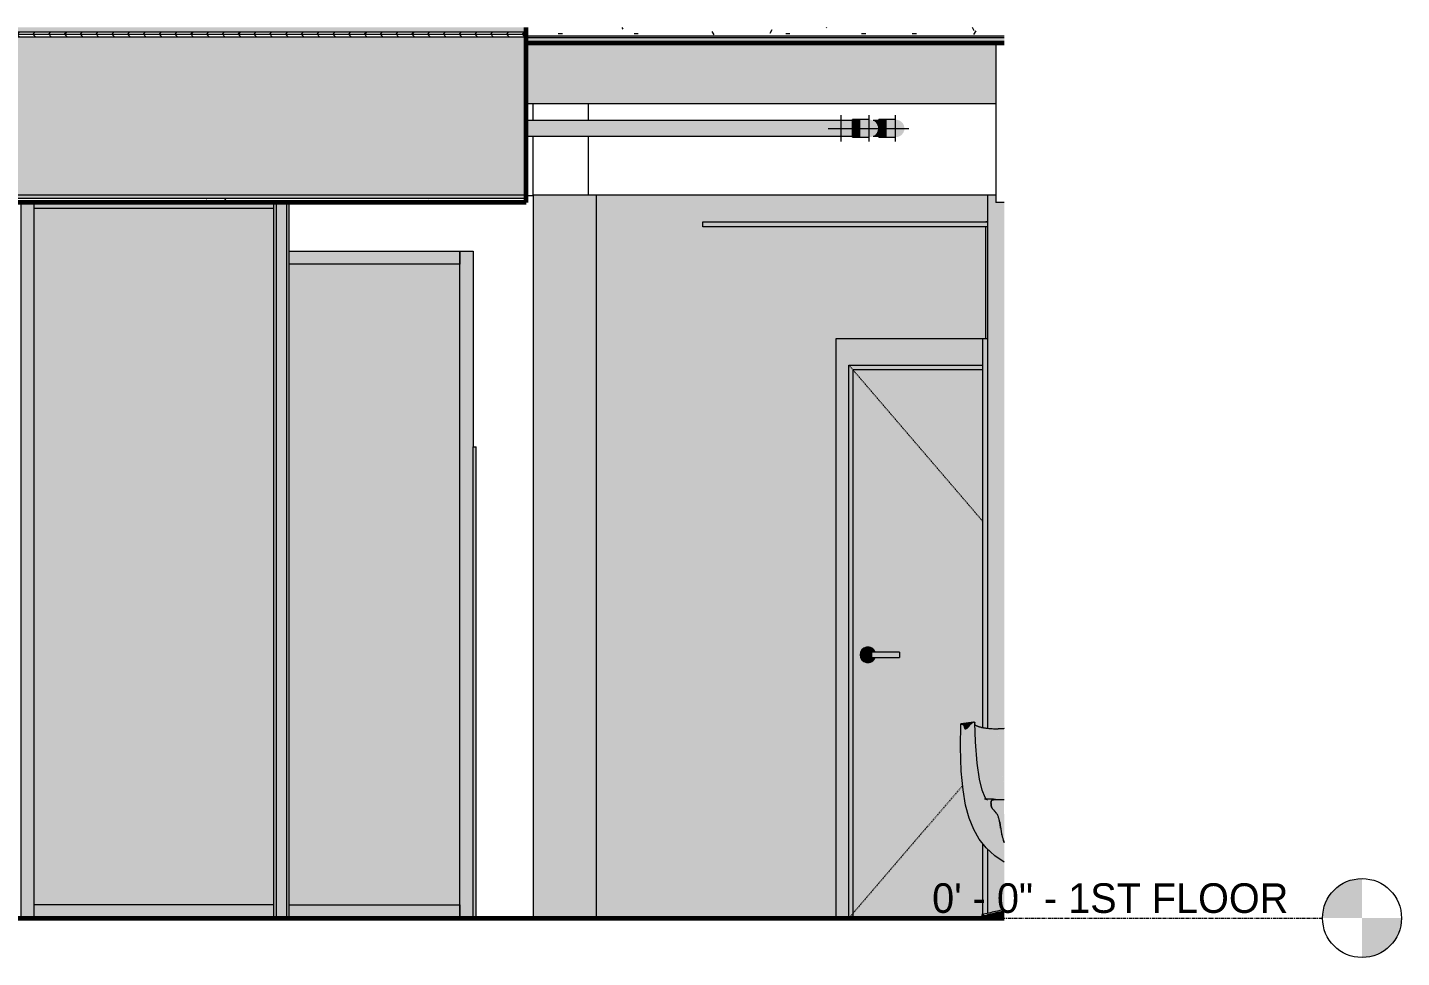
# Model space of a CAD drawing. Header units: inches. Extents: x -3510 to 1893, y -48 to 208.
# Drawn here: x -1305.6 to -1096.8, y -6 to 135.3 of the extents above; entities that cross this region are included whole.
import ezdxf

# ---------------------------------------------------------------- set-up
doc = ezdxf.new("R2010")
doc.units = ezdxf.units.IN
doc.header["$MEASUREMENT"] = 0
for name, pattern in [('Aligning Line 1_8_', [0.25, 0.125, -0.125]), ('Dash 1_16_', [0.125, 0.0625, -0.0625]), ('Grid Line 1_2_', [0.875, 0.5, -0.125, 0.125, -0.125])]:
    doc.linetypes.add(name, pattern=pattern)
for name, color, linetype, lineweight in [('0-2', 254, 'Continuous', 5), ('0-3', 165, 'Continuous', 5), ('0-4', 10, 'Continuous', 5), ('0-5', 7, 'Continuous', 18), ('A-CLNG', 13, 'Continuous', 18), ('A-CLNG-1', 13, 'Continuous', 5), ('A-DOOR', 31, 'Continuous', 18), ('A-DOOR-2', 31, 'Continuous', 9), ('A-DOOR-3', 31, 'Dash 1_16_', 9), ('A-DOOR-FRAM', 31, 'Continuous', 9), ('A-DOOR-FRAM-2', 31, 'Continuous', 18), ('A-FLOR-1', 31, 'Continuous', 5), ('A-FLOR-2', 251, 'Continuous', 5), ('A-FLOR-3', 8, 'Continuous', 5), ('A-FLOR-4', 7, 'Continuous', 18), ('A-FLOR-5', 90, 'Continuous', 60), ('A-FLOR-LEVL', 51, 'Continuous', 9), ('A-FLOR-LEVL-1', 51, 'Grid Line 1_2_', 9), ('A-FLOR-LEVL-2', 9, 'Continuous', 9), ('A-FLOR-LEVL-3', 147, 'Continuous', 9), ('A-FLOR-MCUT-1', 7, 'Continuous', 18), ('A-FLOR-PATT-1', 250, 'Continuous', 9), ('A-FLOR-PATT-2', 253, 'Continuous', 9), ('A-GLAZ-CURT', 52, 'Continuous', 9), ('A-GLAZ-CURT-1', 130, 'Continuous', 9), ('A-GLAZ-CWMG', 51, 'Continuous', 9), ('A-GLAZ-CWMG-1', 27, 'Continuous', 9), ('A-GLAZ-CWMG-2', 250, 'Continuous', 9), ('A-WALL-3', 7, 'Continuous', 18), ('G-ANNO-SYMB', 111, 'Aligning Line 1_8_', 9), ('G-ANNO-SYMB-1', 147, 'Aligning Line 1_8_', 9), ('I-FURN', 30, 'Continuous', 9), ('I-WALL', 2, 'Continuous', 18), ('I-WALL-1', 2, 'Continuous', 5), ('P-PIPE', 3, 'Continuous', 9), ('P-PIPE-1', 3, 'Continuous', 5), ('P-PIPE-CNTR', 3, 'Continuous', 9), ('S-BEAM', 12, 'Continuous', 9)]:
    doc.layers.add(name, color=color, linetype=linetype, lineweight=lineweight)
doc.styles.add('Century Gothic', font='ufonts.com_century-gothic.ttf', dxfattribs={"height": 4.5})
pattern_1 = [(0, (0, 0), (15.36, 3.84), [0.634, -10.886, 0.634, -10.886, -61.44]), (0, (0, 0), (15.36, 3.84), [-23.04, 0.634, -22.406, 0.634, -10.886, -26.88]), (0, (0, 0), (15.36, 3.84), [-57.6, 0.634, -7.046, 0.634, -18.566]), (120, (5.76, 1.92), (-11.0055376, 11.38215), [0.634, -10.886, 0.634, -10.886, -61.44]), (120, (5.76, 1.92), (-11.0055376, 11.38215), [-23.04, 0.634, -22.406, 0.634, -10.886, -26.88]), (120, (5.76, 1.92), (-11.0055376, 11.38215), [-57.6, 0.634, -7.046, 0.634, -18.566]), (240, (7.68, 9.6), (-4.3544624, -15.22215), [0.634, -10.886, 0.634, -10.886, -61.44]), (240, (7.68, 9.6), (-4.3544624, -15.22215), [-23.04, 0.634, -22.406, 0.634, -10.886, -26.88]), (240, (7.68, 9.6), (-4.3544624, -15.22215), [-57.6, 0.634, -7.046, 0.634, -18.566])]

# ---------------------------------------------------------------- blocks, each defined once
blk = doc.blocks.new('Level - Level Head - Circle-V17-Elevation 15 - c')
at = {"layer": 'A-FLOR-LEVL'}
h = blk.add_hatch(color=256, dxfattribs=at)
edge = h.paths.add_edge_path(flags=0)
edge.add_line((3534.86, 0), (3528.86, 0))
edge.add_arc((3534.86, 0), 6, 90, 180, ccw=False)
edge.add_line((3534.86, 6), (3534.86, 0))
h = blk.add_hatch(color=256, dxfattribs=at)
edge = h.paths.add_edge_path(flags=0)
edge.add_line((3534.86, -6), (3534.86, 0))
edge.add_line((3534.86, 0), (3540.86, 0))
edge.add_arc((3534.86, 0), 6, 270, 360, ccw=False)
at = {"layer": 'A-FLOR-LEVL-2'}
blk.add_circle((3534.86, 0), 6, dxfattribs=at)
blk = doc.blocks.new('CTR - 2nd Phase_rvt-2-Elevation 15 - c')
at = {"layer": 'A-FLOR-LEVL-1'}
blk.add_line((2417.92, 0), (3528.86, 0), dxfattribs=at)
at = {"layer": '0-2'}
blk.add_blockref('Level - Level Head - Circle-V17-Elevation 15 - c', (0, 0), dxfattribs=at)
at = {"layer": 'A-FLOR-LEVL', "insert": (3469.55, 5.28), "char_height": 4.5, "width": 64.9935, "attachment_point": 1, "style": 'Century Gothic'}
blk.add_mtext('0\' - 0" - 1ST FLOOR', dxfattribs=at)
blk = doc.blocks.new('Level - Level Head - Circle-V18-Elevation 15 - c')
at = {"layer": 'A-FLOR-LEVL'}
h = blk.add_hatch(color=256, dxfattribs=at)
edge = h.paths.add_edge_path(flags=0)
edge.add_line((3534.86, 0), (3528.86, 0))
edge.add_arc((3534.86, 0), 6, 90, 180, ccw=False)
edge.add_line((3534.86, 6), (3534.86, 0))
h = blk.add_hatch(color=256, dxfattribs=at)
edge = h.paths.add_edge_path(flags=0)
edge.add_line((3534.86, -6), (3534.86, 0))
edge.add_line((3534.86, 0), (3540.86, 0))
edge.add_arc((3534.86, 0), 6, 270, 360, ccw=False)
at = {"layer": 'A-FLOR-LEVL-3'}
blk.add_circle((3534.86, 0), 6, dxfattribs=at)
blk = doc.blocks.new('CTR - 1st Phase - Unit Layouts_rvt-2-Elevation 15 - c')
at = {"layer": 'A-FLOR-LEVL-1'}
blk.add_line((2417.92, 0), (3528.86, 0), dxfattribs=at)
at = {"layer": '0-3'}
blk.add_blockref('Level - Level Head - Circle-V18-Elevation 15 - c', (0, 0), dxfattribs=at)
at = {"layer": 'A-FLOR-LEVL', "insert": (3469.55, 5.28), "char_height": 4.5, "width": 64.9935, "attachment_point": 1, "style": 'Century Gothic'}
blk.add_mtext('0\' - 0" - 1ST FLOOR', dxfattribs=at)
blk = doc.blocks.new('CTR  - Topography_rvt-2-Elevation 15 - c')
at = {"layer": 'A-FLOR-LEVL-1'}
blk.add_line((2417.92, 0), (3528.86, 0), dxfattribs=at)
at = {"layer": 'G-ANNO-SYMB-1'}
blk.add_line((2466.26, 0), (3480.5, 0), dxfattribs=at)
at = {"layer": '0-3'}
blk.add_blockref('Level - Level Head - Circle-V18-Elevation 15 - c', (0, 0), dxfattribs=at)
at = {"layer": 'A-FLOR-LEVL', "insert": (3469.55, 5.28), "char_height": 4.5, "width": 64.9935, "attachment_point": 1, "style": 'Century Gothic'}
blk.add_mtext('0\' - 0" - 1ST FLOOR', dxfattribs=at)
blk = doc.blocks.new('System Panel - Glazed-2191482-Elevation 15 - c')
at = {"layer": 'A-GLAZ-CURT-1'}
blk.add_hatch(color=256, dxfattribs=at).paths.add_polyline_path([(3397.82, 2), (3397.82, 99.37), (3371.87, 99.37), (3371.87, 2)], flags=0)
blk = doc.blocks.new('Rectangular Mullion - 2_ x 4_ rectangular-2191477-Elevation 15 - c')
at = {"layer": 'A-GLAZ-CWMG-1'}
blk.add_hatch(color=256, dxfattribs=at).paths.add_polyline_path([(3397.82, 99.37), (3397.82, 101.37), (3371.87, 101.37), (3371.87, 99.37)], flags=0)
at = {"layer": 'A-GLAZ-CWMG-2'}
for p, q in [((3397.82, 101.37), (3397.82, 99.37)), ((3397.82, 99.37), (3371.87, 99.37))]:
    blk.add_line(p, q, dxfattribs=at)
blk = doc.blocks.new('Rectangular Mullion - 2_ x 4_ rectangular-2191478-Elevation 15 - c')
at = {"layer": 'A-GLAZ-CWMG-1'}
blk.add_hatch(color=256, dxfattribs=at).paths.add_polyline_path([(3397.82, 0), (3397.82, 2), (3371.87, 2), (3371.87, 0)], flags=0)
at = {"layer": 'A-GLAZ-CWMG-2'}
for p, q in [((3371.87, 2), (3397.82, 2)), ((3397.82, 2), (3397.82, 0))]:
    blk.add_line(p, q, dxfattribs=at)
blk = doc.blocks.new('Rectangular Mullion - 2_ x 4_ rectangular-2110445-Elevation 15 - c')
at = {"layer": 'A-GLAZ-CWMG-1'}
blk.add_hatch(color=256, dxfattribs=at).paths.add_polyline_path([(3399.82, 0), (3399.82, 101.37), (3397.82, 101.37), (3397.82, 0)], flags=0)
at = {"layer": 'A-GLAZ-CWMG-2'}
for p, q in [((3397.82, 0), (3397.82, 101.37)), ((3399.82, 0), (3399.82, 71.62))]:
    blk.add_line(p, q, dxfattribs=at)
blk = doc.blocks.new('CTR - 1st Phase - Shell_rvt-2-Elevation 15 - c')
at = {"layer": 'A-FLOR-1'}
h = blk.add_hatch(color=256, dxfattribs=at)
h.paths.add_polyline_path([(3170.93, 109.87), (3407.86, 109.87), (3407.86, 133.87), (3170.93, 133.87), (3170.93, 118.42)], flags=0)
h.paths.add_polyline_path([(3179.32, 118.66), (3178.97, 118.7), (3178.64, 118.84), (3178.37, 119.05), (3178.15, 119.33), (3178.02, 119.65), (3177.97, 120), (3178.02, 120.35), (3178.15, 120.67), (3178.37, 120.95), (3178.64, 121.16), (3178.97, 121.3), (3179.4, 121.33), (3179.66, 121.3), (3179.99, 121.16), (3180.27, 120.95), (3180.48, 120.67), (3180.61, 120.35), (3180.66, 120), (3180.61, 119.65), (3180.48, 119.33), (3180.27, 119.05), (3179.99, 118.84), (3179.66, 118.7), (3179.4, 118.67)], flags=0)
blk.add_hatch(color=256, dxfattribs=at).paths.add_polyline_path([(3407.86, 133), (3480.5, 133), (3480.5, 133.75), (3407.86, 133.75)], flags=0)
at = {"layer": 'A-FLOR-2'}
blk.add_hatch(color=256, dxfattribs=at).paths.add_polyline_path([(3294.72, 109.37), (3407.86, 109.37), (3407.86, 109.87), (3170.93, 109.87), (3170.93, 109.37), (3292.72, 109.37)], flags=0)
at = {"layer": 'A-FLOR-3'}
blk.add_hatch(color=256, dxfattribs=at).paths.add_polyline_path([(3464.66, 133.75), (3480.5, 133.75), (3480.5, 134), (3407.86, 134), (3407.86, 133.75), (3448.81, 133.75)], flags=0)
at = {"layer": 'A-FLOR-PATT-1'}
h = blk.add_hatch(dxfattribs=at)
h.set_pattern_fill('FP_5', color=256, style=0, pattern_type=2)
h.set_pattern_definition(pattern_1)
h.paths.add_polyline_path([(3292.72, 108.75), (3407.86, 108.75), (3407.86, 109.37), (3170.93, 109.37), (3170.93, 108.75), (3290.33, 108.75)], flags=0)
at = {"layer": 'A-FLOR-PATT-2'}
h = blk.add_hatch(dxfattribs=at)
h.set_pattern_fill('FP_6', color=256, style=0, pattern_type=2)
h.set_pattern_definition([(0, (0, 0), (7.68, 1.92), [0.634, -5.126, 0.634, -5.126, -30.72]), (0, (0, 0), (7.68, 1.92), [-11.52, 0.634, -10.886, 0.634, -5.126, -13.44]), (0, (0, 0), (7.68, 1.92), [-28.8, 0.634, -3.206, 0.634, -8.966]), (120, (2.88, 0.96), (-5.5027688, 5.6910751), [0.634, -5.126, 0.634, -5.126, -30.72]), (120, (2.88, 0.96), (-5.5027688, 5.6910751), [-11.52, 0.634, -10.886, 0.634, -5.126, -13.44]), (120, (2.88, 0.96), (-5.5027688, 5.6910751), [-28.8, 0.634, -3.206, 0.634, -8.966]), (240, (3.84, 4.8), (-2.1772312, -7.6110751), [0.634, -5.126, 0.634, -5.126, -30.72]), (240, (3.84, 4.8), (-2.1772312, -7.6110751), [-11.52, 0.634, -10.886, 0.634, -5.126, -13.44]), (240, (3.84, 4.8), (-2.1772312, -7.6110751), [-28.8, 0.634, -3.206, 0.634, -8.966])])
h.paths.add_polyline_path([(3401.27, 134.62), (3407.86, 134.62), (3407.86, 135.34), (3170.93, 135.34), (3170.93, 134.62), (3385.42, 134.62)], flags=0)
h = blk.add_hatch(dxfattribs=at)
h.set_pattern_fill('FP_7', color=256, style=0, pattern_type=2)
h.set_pattern_definition([(0, (0, 0), (0, 2.399), []), (315, (0, 0), (2.3985062, 0), [3.393, -3.393]), (45, (0, 0), (2.3985062, 0), [3.393, -3.393])])
h.paths.add_polyline_path([(3299.09, 133.87), (3407.86, 133.87), (3407.86, 134.62), (3170.93, 134.62), (3170.93, 133.87), (3290.33, 133.87)], flags=0)
h = blk.add_hatch(dxfattribs=at)
h.set_pattern_fill('FP_5', color=256, style=0, pattern_type=2)
h.set_pattern_definition(pattern_1)
h.paths.add_polyline_path([(3464.66, 134), (3480.5, 134), (3480.5, 135.34), (3407.86, 135.34), (3407.86, 134), (3448.81, 134)], flags=0)
at = {"layer": 'A-FLOR-4'}
for p, q in [((3417.27, 123.75), (3417.27, 121.19)), ((3479.22, 123.75), (3479.22, 108.75)), ((3417.27, 118.81), (3417.27, 109.87)), ((3480.5, 108.75), (3479.22, 108.75))]:
    blk.add_line(p, q, dxfattribs=at)
at = {"layer": 'A-FLOR-5'}
for p, q in [((3407.86, 108.75), (3407.86, 135.34)), ((3407.86, 133), (3407.86, 135.34)), ((3407.86, 133), (3480.5, 133)), ((3407.86, 108.75), (3170.93, 108.75)), ((3170.93, 0), (3480.5, 0))]:
    blk.add_line(p, q, dxfattribs=at)
at = {"layer": 'A-FLOR-LEVL-1'}
blk.add_line((2417.92, 0), (3528.86, 0), dxfattribs=at)
at = {"layer": 'A-FLOR-MCUT-1'}
for p, q in [((3407.86, 134.62), (3170.93, 134.62)), ((3407.86, 133.87), (3170.93, 133.87)), ((3480.5, 134), (3407.86, 134)), ((3480.5, 133.75), (3407.86, 133.75)), ((3407.86, 109.87), (3170.93, 109.87)), ((3407.86, 109.37), (3170.93, 109.37))]:
    blk.add_line(p, q, dxfattribs=at)
at = {"layer": 'A-WALL-3'}
for p, q in [((3408.92, 121.19), (3408.92, 123.75)), ((3408.92, 109.75), (3408.92, 118.81)), ((3408.92, 109.75), (3407.86, 109.75)), ((3408.92, 109.75), (3408.92, 0)), ((3371.87, 101.37), (3399.82, 101.37)), ((3399.82, 101.37), (3399.82, 71.62)), ((3399.82, 71.62), (3400.3, 71.62)), ((3400.3, 0), (3400.3, 71.62))]:
    blk.add_line(p, q, dxfattribs=at)
at = {"layer": 'G-ANNO-SYMB-1'}
blk.add_line((2466.26, 0), (3480.5, 0), dxfattribs=at)
at = {"layer": '0-3'}
blk.add_blockref('Level - Level Head - Circle-V18-Elevation 15 - c', (0, 0), dxfattribs=at)
at = {"layer": '0-5'}
for name in ['Rectangular Mullion - 2_ x 4_ rectangular-2191477-Elevation 15 - c', 'Rectangular Mullion - 2_ x 4_ rectangular-2110445-Elevation 15 - c', 'System Panel - Glazed-2191482-Elevation 15 - c', 'Rectangular Mullion - 2_ x 4_ rectangular-2191478-Elevation 15 - c']:
    blk.add_blockref(name, (0, 0), dxfattribs=at)
at = {"layer": 'A-FLOR-LEVL', "insert": (3469.55, 5.28), "char_height": 4.5, "width": 64.9935, "attachment_point": 1, "style": 'Century Gothic'}
blk.add_mtext('0\' - 0" - 1ST FLOOR', dxfattribs=at)
blk = doc.blocks.new('CTR - 1st Phase -Stairs _ Elevators_rvt-2-Elevation 15 - c')
at = {"layer": 'A-FLOR-LEVL-1'}
blk.add_line((2417.92, 0), (3528.86, 0), dxfattribs=at)
at = {"layer": '0-3'}
blk.add_blockref('Level - Level Head - Circle-V18-Elevation 15 - c', (0, 0), dxfattribs=at)
at = {"layer": 'A-FLOR-LEVL', "insert": (3469.55, 5.28), "char_height": 4.5, "width": 64.9935, "attachment_point": 1, "style": 'Century Gothic'}
blk.add_mtext('0\' - 0" - 1ST FLOOR', dxfattribs=at)
blk = doc.blocks.new('Seating-Lounge_Chair-Teknion-BBMC_Metropolitan-R2013 - Lounge Chair-1793153-Elevation 15 - c')
at = {"layer": 'I-FURN'}
h = blk.add_hatch(color=256, dxfattribs=at)
h.paths.add_polyline_path([(3480.5, 8.5), (3480.5, 11.46), (3480.36, 11.85), (3480.15, 12.6), (3480.05, 13.07), (3479.94, 13.74), (3479.77, 14.76), (3479.62, 15.33), (3479.54, 15.59), (3479.23, 16.03), (3478.93, 16.38), (3478.78, 16.54), (3478.57, 16.88), (3478.48, 17.38), (3478.57, 17.83), (3478.8, 18.05), (3479.26, 17.99), (3480.37, 17.98), (3480.5, 17.99), (3480.5, 20.43), (3480.24, 21.83), (3479.91, 24.38), (3479.69, 26.88), (3479.57, 28.76), (3478.56, 28.79), (3477.86, 28.86), (3477.22, 28.96), (3476.76, 29.06), (3476.34, 29.21), (3476.09, 29.37), (3476.04, 29.57), (3476.01, 29.74), (3475.95, 29.79), (3475.85, 29.79), (3475.68, 29.71), (3475.43, 29.49), (3474.82, 28.78), (3474.56, 28.76), (3474.46, 28.94), (3474.34, 29.3), (3474.18, 29.42), (3473.97, 29.51), (3473.9, 29.52), (3473.88, 25.34), (3473.95, 23.07), (3474.03, 21.63), (3474.07, 21.11), (3474.25, 19.39), (3474.53, 17.66), (3474.87, 16.2), (3475.12, 15.38), (3475.29, 14.87), (3475.58, 14.14), (3475.97, 13.3), (3476.32, 12.65), (3476.93, 11.71), (3477.18, 11.39), (3477.67, 10.83), (3478.22, 10.23), (3478.91, 9.63), (3479.08, 9.47), (3480.24, 8.67)], flags=0)
h.paths.add_polyline_path([(3477.95, 11.88), (3477.95, 11.88), (3477.88, 11.91)], flags=0)
h.paths.add_polyline_path([(3475.67, 18.54), (3475.58, 18.83), (3475.67, 18.55)], flags=0)
for points in [[(3474.56, 28.75), (3474.82, 28.78), (3475.19, 29.2), (3475.5, 29.57), (3475.68, 29.71), (3475.85, 29.79), (3473.93, 29.52), (3474.24, 29.39), (3474.34, 29.3), (3474.56, 28.76)], [(3480.5, 20.43), (3480.5, 28.79), (3480.12, 28.77), (3479.57, 28.76), (3479.73, 26.28), (3479.96, 23.84), (3480.24, 21.83), (3480.43, 20.84)], [(3480.5, 11.46), (3480.49, 17.98), (3479.14, 17.99), (3478.79, 17.96), (3478.55, 17.81), (3478.49, 17.37), (3478.57, 16.88), (3478.82, 16.51), (3479.33, 15.91), (3479.54, 15.58), (3479.71, 15.03), (3479.84, 14.4), (3480.17, 12.54), (3480.36, 11.85), (3480.45, 11.59)], [(3477.92, 0.12), (3477.92, 0.48), (3477.1, 0.48), (3477.09, 0.12), (3477.5, 0.12)], [(3477.13, 0.53), (3477.97, 0.53), (3480.5, 1.09), (3480.5, 1.29), (3477.22, 0.55)], [(3477.69, 0), (3477.8, 0), (3477.8, 0.12), (3477.69, 0.12), (3477.69, 0.04)], [(3477.8, 0), (3478.49, 0), (3478.49, 0.12), (3477.8, 0.12)], [(3477.97, 0.12), (3480.5, 0.13), (3480.5, 1.09), (3477.96, 0.53), (3477.93, 0.46), (3477.92, 0.12)]]:
    blk.add_hatch(color=256, dxfattribs=at).paths.add_polyline_path(points, flags=0)
h = blk.add_hatch(color=256, dxfattribs=at)
h.paths.add_polyline_path([(3480.5, 11.46), (3480.5, 11.46), (3480.45, 11.59)], flags=0)
h.paths.add_polyline_path([(3480.38, 11.8), (3480.14, 12.65), (3480.33, 11.96)], flags=0)
h.paths.add_polyline_path([(3479.07, 16.23), (3478.79, 16.54), (3478.8, 16.51)], flags=0)
h.paths.add_polyline_path([(3478.57, 16.88), (3478.49, 17.39), (3478.49, 17.27), (3478.55, 16.99)], flags=0)
h.paths.add_polyline_path([(3478.55, 17.81), (3478.85, 17.98), (3479.14, 17.99), (3478.79, 18.04), (3478.57, 17.83)], flags=0)
h = blk.add_hatch(color=256, dxfattribs=at)
h.paths.add_polyline_path([(3477.93, 0.48), (3477.93, 0.5), (3477.92, 0.51), (3477.8, 0.49), (3477.81, 0.48), (3477.92, 0.48)], flags=0)
h.paths.add_polyline_path([(3477.35, 0.48), (3477.78, 0.5), (3477.76, 0.51), (3477.68, 0.52), (3477.25, 0.51), (3477.22, 0.52), (3477.12, 0.49), (3477.27, 0.48)], flags=0)
h.paths.add_polyline_path([(3477.37, 0.48), (3477.37, 0.5), (3477.41, 0.49)], flags=0)
h = blk.add_hatch(color=256, dxfattribs=at)
h.paths.add_polyline_path([(3477.72, 0.48), (3477.81, 0.5), (3477.78, 0.5)], flags=0)
h.paths.add_polyline_path([(3477.35, 0.5), (3477.34, 0.52), (3477.94, 0.51), (3477.92, 0.53), (3477.25, 0.51), (3477.34, 0.5)], flags=0)
h.paths.add_polyline_path([(3477.37, 0.48), (3477.37, 0.5), (3477.36, 0.49)], flags=0)
for p, q in [((3475.88, 29.79), (3473.9, 29.53)), ((3479.03, 18), (3480.5, 17.99)), ((3477.92, 0.12), (3477.09, 0.12)), ((3477.68, 0.12), (3477.68, 0)), ((3477.68, 0.12), (3477.68, 0)), ((3477.69, 0.12), (3477.69, 0.12)), ((3477.69, 0.12), (3477.69, 0.12)), ((3480.43, 0.12), (3477.92, 0.12)), ((3478.49, 0.12), (3478.49, 0.12)), ((3478.49, 0.12), (3478.49, 0.12)), ((3478.5, 0), (3478.5, 0.12)), ((3478.5, 0), (3478.5, 0.12)), ((3480.43, 0.12), (3480.47, 0.12))]:
    blk.add_line(p, q, dxfattribs=at)
at = {"layer": 'I-FURN', "flags": 128}
for points in [[(3480.5, 8.51), (3479.09, 9.47), (3477.78, 10.67), (3476.72, 12), (3475.87, 13.47), (3475.18, 15.16), (3474.64, 17.15), (3474.24, 19.46), (3473.98, 22.31), (3473.87, 25.97), (3473.89, 29.52)], [(3477.94, 17.9), (3477.83, 18.01), (3477.61, 18.34), (3477.17, 19.42), (3476.75, 21.12), (3476.39, 23.52), (3476.14, 26.79), (3476.04, 29.68)], [(3478.88, 18.06), (3477.88, 18.06), (3477.53, 18.08)], [(3477.1, 0.48), (3477.09, 0.3), (3477.09, 0.12)], [(3477.92, 0.12), (3477.93, 0.3), (3477.93, 0.48)]]:
    blk.add_lwpolyline(points, dxfattribs=at)
at = {"layer": 'I-FURN'}
for points in [[(3473.89, 29.51), (3473.89, 29.52), (3473.89, 29.52), (3473.89, 29.52)], [(3476.03, 29.73), (3476.03, 29.7), (3476.03, 29.66), (3476.03, 29.63)], [(3480.14, 12.65), (3480.13, 12.67), (3480.13, 12.68), (3480.12, 12.7)], [(3480.5, 11.46), (3480.46, 11.57), (3480.42, 11.69), (3480.38, 11.8)], [(3477.13, 0.53), (3477.12, 0.53), (3477.12, 0.53), (3477.11, 0.52)], [(3477.12, 0.48), (3477.12, 0.48), (3477.12, 0.49), (3477.12, 0.49)], [(3477.14, 0.52), (3477.14, 0.53), (3477.15, 0.53), (3477.15, 0.53)], [(3480.5, 0.13), (3480.48, 0.13), (3480.46, 0.12), (3480.43, 0.12)], [(3480.47, 0.12), (3480.48, 0.12), (3480.49, 0.12), (3480.5, 0.13)]]:
    blk.add_open_spline(points, degree=3, dxfattribs=at)
for points, knots in [([(3473.9, 29.53), (3473.9, 29.53), (3473.91, 29.53), (3473.94, 29.52), (3473.97, 29.51), (3473.99, 29.5), (3474.01, 29.49), (3474.03, 29.49), (3474.04, 29.48), (3474.08, 29.47), (3474.13, 29.45), (3474.18, 29.43), (3474.22, 29.41), (3474.24, 29.39), (3474.26, 29.37), (3474.29, 29.34), (3474.32, 29.3), (3474.34, 29.26), (3474.36, 29.22), (3474.38, 29.19), (3474.39, 29.17), (3474.4, 29.16), (3474.4, 29.15), (3474.4, 29.14), (3474.41, 29.12), (3474.42, 29.09), (3474.43, 29.05), (3474.44, 28.99), (3474.45, 28.9), (3474.48, 28.82), (3474.52, 28.78), (3474.54, 28.76), (3474.56, 28.75), (3474.57, 28.75), (3474.59, 28.75), (3474.62, 28.76), (3474.67, 28.77), (3474.74, 28.8), (3474.81, 28.84), (3474.89, 28.9), (3474.96, 28.95), (3475.01, 29), (3475.05, 29.04), (3475.09, 29.07), (3475.13, 29.12), (3475.2, 29.21), (3475.29, 29.33), (3475.37, 29.44), (3475.43, 29.51), (3475.47, 29.54), (3475.49, 29.56), (3475.51, 29.59), (3475.55, 29.62), (3475.61, 29.66), (3475.69, 29.72), (3475.78, 29.76), (3475.85, 29.79), (3475.92, 29.8), (3475.99, 29.78), (3476.02, 29.75), (3476.03, 29.73)], [0.1111111, 0.1111111, 0.1111111, 0.1111111, 0.1388889, 0.1666667, 0.1944444, 0.2083333, 0.2222222, 0.2291667, 0.2361111, 0.25, 0.2777778, 0.3055556, 0.3194444, 0.3333333, 0.3472222, 0.3611111, 0.3888889, 0.4027778, 0.4166667, 0.4305556, 0.4375, 0.4409722, 0.4444444, 0.4479167, 0.4513889, 0.4583333, 0.4722222, 0.4861111, 0.5, 0.5277778, 0.5416667, 0.5486111, 0.5555556, 0.5590278, 0.5625, 0.5694444, 0.5833333, 0.5972222, 0.6111111, 0.625, 0.6388889, 0.6527778, 0.6597222, 0.6666667, 0.6805556, 0.6944444, 0.7222222, 0.75, 0.7638889, 0.7708333, 0.7777778, 0.7847222, 0.7916667, 0.8055556, 0.8333333, 0.8611111, 0.8888889, 0.9166667, 0.9444444, 1, 1, 1, 1]), ([(3476.1, 29.35), (3476.14, 29.31), (3476.2, 29.27), (3476.32, 29.21), (3476.42, 29.17), (3476.53, 29.12), (3476.65, 29.09), (3476.79, 29.05), (3476.92, 29.02), (3477.07, 28.98), (3477.22, 28.95), (3477.37, 28.93), (3477.53, 28.9), (3477.69, 28.88), (3477.91, 28.85), (3478.19, 28.82), (3478.52, 28.79), (3478.85, 28.77), (3479.2, 28.76), (3479.45, 28.76), (3479.57, 28.76)], [0.1428571, 0.1428571, 0.1428571, 0.1428571, 0.2142857, 0.25, 0.2857143, 0.3214286, 0.3571429, 0.3928571, 0.4285714, 0.4642857, 0.5, 0.5357143, 0.5714286, 0.6071429, 0.6428571, 0.7142857, 0.7857143, 0.8571429, 0.9285714, 1, 1, 1, 1]), ([(3480.5, 28.78), (3480.43, 28.78), (3480.25, 28.77), (3479.93, 28.76), (3479.69, 28.76), (3479.57, 28.76)], [-0.1854502, -0.1854502, -0.1854502, -0.1854502, -0.1428571, -0.0714286, 0, 0, 0, 0]), ([(3479.96, 13.64), (3479.95, 13.68), (3479.94, 13.77), (3479.92, 13.93), (3479.89, 14.15), (3479.86, 14.36), (3479.83, 14.5), (3479.81, 14.59), (3479.8, 14.65), (3479.79, 14.71), (3479.77, 14.79), (3479.74, 14.94), (3479.69, 15.14), (3479.62, 15.38), (3479.55, 15.56), (3479.49, 15.69), (3479.42, 15.8), (3479.34, 15.9), (3479.25, 16), (3479.19, 16.08), (3479.14, 16.14), (3479.1, 16.18), (3479.08, 16.21), (3479.07, 16.23), (3479.06, 16.24), (3479.05, 16.25), (3479.03, 16.28), (3479, 16.31), (3478.97, 16.35), (3478.92, 16.4), (3478.86, 16.46), (3478.76, 16.56), (3478.68, 16.67), (3478.61, 16.77), (3478.59, 16.83), (3478.57, 16.87), (3478.56, 16.91), (3478.55, 16.94), (3478.53, 17.01), (3478.52, 17.11), (3478.5, 17.24), (3478.49, 17.42), (3478.49, 17.59), (3478.52, 17.72), (3478.54, 17.78), (3478.56, 17.83), (3478.6, 17.88), (3478.66, 17.92), (3478.74, 17.96), (3478.82, 17.98), (3478.91, 17.99), (3479, 18), (3479.07, 18), (3479.13, 17.99), (3479.16, 17.99), (3479.17, 17.99)], [0.4146341, 0.4146341, 0.4146341, 0.4146341, 0.4176829, 0.4207317, 0.4268293, 0.4329268, 0.4359756, 0.4375, 0.4390244, 0.4405488, 0.4420732, 0.445122, 0.4512195, 0.4573171, 0.4634146, 0.4664634, 0.4695122, 0.4756098, 0.4786585, 0.4817073, 0.4847561, 0.4862805, 0.4870427, 0.4878049, 0.488186, 0.4885671, 0.4893293, 0.4908537, 0.492378, 0.4939024, 0.4969512, 0.5, 0.5060976, 0.5091463, 0.5106707, 0.5121951, 0.5129573, 0.5137195, 0.5152439, 0.5182927, 0.5213415, 0.5243902, 0.5304878, 0.5335366, 0.535061, 0.5365854, 0.5396341, 0.5426829, 0.5457317, 0.5487805, 0.5518293, 0.554878, 0.5579268, 0.5594512, 0.5609756, 0.5609756, 0.5609756, 0.5609756]), ([(3479.17, 17.99), (3479.16, 17.99), (3479.15, 17.99), (3479.12, 17.99), (3479.07, 18), (3479, 18), (3478.91, 17.99), (3478.82, 17.98), (3478.74, 17.96), (3478.66, 17.92), (3478.6, 17.88), (3478.56, 17.83), (3478.54, 17.78), (3478.52, 17.72), (3478.49, 17.59), (3478.49, 17.42), (3478.5, 17.24), (3478.52, 17.11), (3478.53, 17.01), (3478.55, 16.94), (3478.56, 16.91), (3478.57, 16.87), (3478.59, 16.83), (3478.61, 16.77), (3478.68, 16.67), (3478.76, 16.56), (3478.86, 16.46), (3478.93, 16.39), (3478.99, 16.32), (3479.03, 16.28), (3479.05, 16.25), (3479.06, 16.24), (3479.07, 16.23)], [0.43902439, 0.43902439, 0.43902439, 0.43902439, 0.43978659, 0.44054878, 0.44207317, 0.44512195, 0.44817073, 0.45121951, 0.45426829, 0.45731707, 0.46036585, 0.46341463, 0.46493902, 0.46646341, 0.4695122, 0.47560976, 0.47865854, 0.48170732, 0.4847561, 0.48628049, 0.48704268, 0.48780488, 0.48932927, 0.49085366, 0.49390244, 0.5, 0.50304878, 0.50609756, 0.50914634, 0.51067073, 0.51143293, 0.51219512, 0.51219512, 0.51219512, 0.51219512]), ([(3479.8, 14.65), (3479.81, 14.63), (3479.81, 14.59), (3479.83, 14.5), (3479.86, 14.36), (3479.89, 14.15), (3479.92, 13.93), (3479.94, 13.77), (3479.96, 13.66), (3479.97, 13.58), (3479.98, 13.5), (3480, 13.36), (3480.04, 13.17), (3480.08, 12.93), (3480.12, 12.7), (3480.18, 12.47), (3480.26, 12.17), (3480.36, 11.83), (3480.46, 11.57), (3480.5, 11.46)], [0.56097561, 0.56097561, 0.56097561, 0.56097561, 0.5625, 0.56402439, 0.56707317, 0.57317073, 0.57926829, 0.58231707, 0.58536585, 0.58689024, 0.58841463, 0.59146341, 0.59756098, 0.60365854, 0.6097561, 0.61585366, 0.62195122, 0.63414634, 0.64393213, 0.64393213, 0.64393213, 0.64393213]), ([(3477.11, 0.51), (3477.1, 0.51), (3477.1, 0.5), (3477.1, 0.49), (3477.1, 0.48)], [-0.5, -0.5, -0.5, -0.5, -0.3333333, 0, 0, 0, 0]), ([(3480.5, 1.29), (3480.05, 1.19), (3478.93, 0.94), (3477.8, 0.68), (3477.13, 0.53)], [-0.3331091, -0.3331091, -0.3331091, -0.3331091, -0.2, 0, 0, 0, 0]), ([(3477.93, 0.48), (3477.93, 0.49), (3477.93, 0.5), (3477.94, 0.51), (3477.95, 0.52), (3477.95, 0.53), (3477.96, 0.53)], [-1, -1, -1, -1, -0.666667, -0.5, -0.333333, 0, 0, 0, 0]), ([(3477.96, 0.53), (3478.65, 0.68), (3479.5, 0.87), (3480.35, 1.06), (3480.5, 1.09)], [-1, -1, -1, -1, -0.8, -0.7558228, -0.7558228, -0.7558228, -0.7558228])]:
    blk.add_open_spline(points, degree=3, knots=knots, dxfattribs=at)
blk = doc.blocks.new('HOLLOW METAL - UNIT DOOR-1759293-Elevation 15 - c')
at = {"layer": 'A-DOOR'}
h = blk.add_hatch(color=256, dxfattribs=at)
h.paths.add_polyline_path([(3475.85, 29.79), (3475.85, 29.79), (3475.85, 29.79)], flags=0)
h.paths.add_polyline_path([(3457.55, 0), (3477.22, 0), (3477.22, 0.12), (3477.09, 0.12), (3477.1, 0.48), (3477.1, 0.49), (3477.13, 0.51), (3477.15, 0.54), (3477.22, 0.55), (3477.22, 11.33), (3476.89, 11.77), (3476.54, 12.29), (3476.11, 13.02), (3475.67, 13.94), (3475.37, 14.66), (3475.07, 15.55), (3474.76, 16.62), (3474.56, 17.53), (3474.43, 18.25), (3474.2, 19.78), (3474.12, 20.56), (3473.99, 22.17), (3473.92, 23.83), (3473.88, 25.43), (3473.87, 26.78), (3473.9, 29.53), (3475.97, 29.79), (3476.03, 29.73), (3476.05, 29.49), (3476.1, 29.35), (3476.48, 29.15), (3477.05, 28.99), (3477.22, 28.98), (3477.22, 83.37), (3457.55, 83.37), (3457.55, 16.88)], flags=0)
h.paths.add_polyline_path([(3459.78, 38.82), (3459.47, 38.86), (3459.19, 38.98), (3458.94, 39.16), (3458.76, 39.41), (3458.64, 39.69), (3458.6, 40), (3458.64, 40.31), (3458.76, 40.59), (3458.94, 40.84), (3459.19, 41.02), (3459.47, 41.14), (3459.78, 41.18), (3460.08, 41.14), (3460.37, 41.02), (3460.61, 40.84), (3460.8, 40.59), (3460.88, 40.39), (3464.6, 40.38), (3464.6, 39.61), (3460.88, 39.61), (3460.8, 39.41), (3460.61, 39.16), (3460.37, 38.98), (3460.08, 38.86)], flags=0)
h = blk.add_hatch(color=256, dxfattribs=at)
h.paths.add_polyline_path([(3459.6, 39.72), (3459.51, 39.87), (3459.5, 39.9), (3459.48, 40), (3459.52, 40.15), (3459.58, 40.25), (3459.59, 40.25), (3459.54, 39.99), (3459.59, 39.75)], flags=0)
h.paths.add_polyline_path([(3459.78, 38.82), (3460.08, 38.86), (3460.37, 38.98), (3460.61, 39.16), (3460.8, 39.41), (3460.88, 39.61), (3459.76, 39.62), (3459.63, 39.7), (3459.6, 39.75), (3459.54, 40.01), (3459.62, 40.29), (3459.72, 40.36), (3459.79, 40.38), (3459.97, 40.38), (3460.06, 40.38), (3460.88, 40.39), (3460.8, 40.59), (3460.61, 40.84), (3460.37, 41.02), (3460.08, 41.14), (3459.78, 41.18), (3459.47, 41.14), (3459.19, 41.02), (3458.94, 40.84), (3458.76, 40.59), (3458.64, 40.31), (3458.6, 40), (3458.64, 39.69), (3458.76, 39.41), (3458.94, 39.16), (3459.19, 38.98), (3459.47, 38.86)], flags=0)
for points in [[(3459.88, 39.61), (3460.1, 39.62), (3460.47, 39.62), (3460.47, 40), (3459.48, 40), (3459.51, 39.87), (3459.58, 39.75), (3459.63, 39.7), (3459.72, 39.64), (3459.82, 39.61)], [(3464.6, 40), (3464.6, 40.39), (3460.47, 40.38), (3460.47, 40), (3462.67, 40)], [(3460.88, 39.61), (3464.6, 39.62), (3464.6, 40), (3460.47, 40), (3460.47, 39.61), (3460.85, 39.61)]]:
    blk.add_hatch(color=256, dxfattribs=at).paths.add_polyline_path(points, flags=0)
h = blk.add_hatch(color=256, dxfattribs=at)
h.paths.add_polyline_path([(3459.6, 40.28), (3459.51, 40.13), (3459.5, 40.1), (3459.5, 40), (3459.53, 40), (3459.6, 40.27)], flags=0)
h.paths.add_polyline_path([(3460.37, 40), (3460.47, 40), (3460.47, 40.39), (3460.43, 40.38), (3459.86, 40.38), (3459.88, 40.39), (3459.72, 40.36), (3459.62, 40.29), (3459.6, 40.25), (3459.53, 40), (3460.28, 40)], flags=0)
at = {"layer": 'A-DOOR-FRAM-2'}
for points in [[(3454.92, 0), (3456.92, 0), (3456.92, 84), (3477.22, 84), (3477.22, 88), (3454.92, 88), (3454.92, 16.88)], [(3456.92, 0), (3457.55, 0), (3457.55, 83.37), (3477.22, 83.37), (3477.22, 84), (3456.92, 84), (3456.92, 16.88)]]:
    blk.add_hatch(color=256, dxfattribs=at).paths.add_polyline_path(points, flags=0)
at = {"layer": 'A-DOOR-2'}
for p, q in [((3464.6, 40.39), (3460.47, 40.39)), ((3464.6, 40.39), (3464.6, 40)), ((3464.6, 40), (3464.6, 39.61)), ((3460.47, 39.61), (3464.6, 39.61))]:
    blk.add_line(p, q, dxfattribs=at)
at = {"layer": 'A-DOOR-2', "flags": 128}
for points in [[(3460.47, 40.39), (3460.07, 40.39), (3459.88, 40.39), (3459.88, 40.39)], [(3459.88, 39.61), (3460.03, 39.61), (3460.42, 39.61), (3460.47, 39.61)]]:
    blk.add_lwpolyline(points, dxfattribs=at)
at = {"layer": 'A-DOOR-2'}
for start, end in [(19.6343, 180), (180, 340.4367)]:
    blk.add_arc((3459.78, 40), 1.18, start, end, dxfattribs=at)
at = {"layer": 'A-DOOR-3'}
for p, q in [((3456.92, 84), (3477.22, 60.32)), ((3474.17, 20.11), (3456.92, 0))]:
    blk.add_line(p, q, dxfattribs=at)
at = {"layer": 'A-DOOR-FRAM'}
for p, q in [((3477.22, 88), (3454.92, 88)), ((3454.92, 88), (3454.92, 0)), ((3456.92, 84), (3477.22, 84)), ((3456.92, 0), (3456.92, 84)), ((3457.55, 83.37), (3477.22, 83.37)), ((3457.55, 0), (3457.55, 83.37))]:
    blk.add_line(p, q, dxfattribs=at)
blk = doc.blocks.new('HOLLOW METAL - UNIT DOOR-1759144-Elevation 15 - c')
at = {"layer": 'A-DOOR-FRAM-2'}
h = blk.add_hatch(color=256, dxfattribs=at)
h.paths.add_polyline_path([(3477.22, 0), (3477.69, 0), (3477.69, 0.12), (3477.22, 0.12)], flags=0)
h.paths.add_polyline_path([(3477.22, 0.55), (3477.97, 0.72), (3477.97, 10.49), (3477.22, 11.31), (3477.22, 0.99)], flags=0)
h.paths.add_polyline_path([(3477.97, 28.85), (3477.97, 88), (3477.22, 88), (3477.23, 28.96), (3477.86, 28.86), (3477.88, 28.86)], flags=0)
at = {"layer": 'A-DOOR-FRAM'}
for p, q in [((3477.97, 88), (3477.22, 88)), ((3477.22, 88), (3477.22, 28.96)), ((3477.22, 11.33), (3477.22, 0.55)), ((3477.22, 0.12), (3477.22, 0))]:
    blk.add_line(p, q, dxfattribs=at)
blk = doc.blocks.new('Rectangular Mullion - 2_ x 4_ rectangular-2030672-Elevation 15 - c')
at = {"layer": 'A-GLAZ-CWMG'}
blk.add_hatch(color=256, dxfattribs=at).paths.add_polyline_path([(3371.87, 0), (3371.87, 108.75), (3369.87, 108.75), (3369.87, 0)], flags=0)
for p, q in [((3369.87, 108.75), (3369.87, 0)), ((3371.87, 0), (3371.87, 108.75))]:
    blk.add_line(p, q, dxfattribs=at)
blk = doc.blocks.new('System Panel - Glazed-2030653-Elevation 15 - c')
at = {"layer": 'A-GLAZ-CURT'}
blk.add_hatch(color=256, dxfattribs=at).paths.add_polyline_path([(3254.32, 2), (3254.32, 107.87), (3217.92, 107.87), (3217.92, 2), (3226.94, 2)], flags=0)
blk = doc.blocks.new('Rectangular Mullion - 2_ x 4_ rectangular-1978849-Elevation 15 - c')
at = {"layer": 'A-GLAZ-CWMG'}
blk.add_hatch(color=256, dxfattribs=at).paths.add_polyline_path([(3179.52, 107.87), (3215.92, 107.87), (3215.92, 108.75), (3179.52, 108.75)], flags=0)
for p, q in [((3179.52, 107.87), (3179.52, 108.75)), ((3215.92, 108.75), (3215.92, 107.87)), ((3179.52, 107.87), (3215.92, 107.87))]:
    blk.add_line(p, q, dxfattribs=at)
blk = doc.blocks.new('Rectangular Mullion - 2_ x 4_ rectangular-1978850-Elevation 15 - c')
at = {"layer": 'A-GLAZ-CWMG'}
blk.add_hatch(color=256, dxfattribs=at).paths.add_polyline_path([(3217.92, 0), (3254.32, 0), (3254.32, 2), (3217.92, 2)], flags=0)
for p, q in [((3217.92, 0), (3217.92, 2)), ((3254.32, 2), (3217.92, 2)), ((3254.32, 2), (3254.32, 0))]:
    blk.add_line(p, q, dxfattribs=at)
blk = doc.blocks.new('Rectangular Mullion - 2_ x 4_ rectangular-2030648-Elevation 15 - c')
at = {"layer": 'A-GLAZ-CWMG'}
blk.add_hatch(color=256, dxfattribs=at).paths.add_polyline_path([(3215.92, 0), (3217.92, 0), (3217.92, 108.75), (3215.92, 108.75), (3215.92, 67.65)], flags=0)
for p, q in [((3215.92, 108.75), (3215.92, 0)), ((3217.92, 0), (3217.92, 108.75))]:
    blk.add_line(p, q, dxfattribs=at)
blk = doc.blocks.new('Dimension Lumber - 2x10-2056819-Elevation 15 - c')
at = {"layer": 'S-BEAM'}
blk.add_hatch(color=256, dxfattribs=at).paths.add_polyline_path([(3407.86, 123.75), (3479.22, 123.75), (3479.22, 133), (3407.86, 133), (3407.86, 126.88)], flags=0)
for p, q in [((3479.22, 133), (3479.22, 123.75)), ((3479.22, 123.75), (3407.86, 123.75))]:
    blk.add_line(p, q, dxfattribs=at)
blk = doc.blocks.new('Elbow - PVC - Sch 40 - Standard-2079255-Elevation 15 - c')
at = {"layer": 'P-PIPE'}
for points in [[(3462.62, 120), (3462.62, 121.34), (3461.47, 121.34), (3461.47, 120)], [(3464.69, 120), (3465.34, 120), (3465.28, 120.39), (3465.12, 120.73), (3464.89, 120.99), (3464.6, 121.19), (3464.26, 121.31), (3463.68, 121.34), (3463.7, 121.33), (3462.96, 121.34), (3462.62, 121.34), (3462.62, 120), (3464.66, 120)], [(3461.47, 118.66), (3462.62, 118.66), (3462.62, 120), (3461.47, 120), (3461.47, 118.69)], [(3464, 118.66), (3464.42, 118.73), (3464.72, 118.87), (3464.95, 119.05), (3465.16, 119.33), (3465.3, 119.65), (3465.34, 120), (3462.62, 120), (3462.62, 118.66), (3463.94, 118.66)]]:
    blk.add_hatch(color=256, dxfattribs=at).paths.add_polyline_path(points, flags=0)
for p, q in [((3462.62, 121.34), (3461.47, 121.34)), ((3461.47, 120), (3461.47, 121.34)), ((3461.47, 118.66), (3461.47, 120)), ((3461.47, 118.66), (3462.62, 118.66))]:
    blk.add_line(p, q, dxfattribs=at)
at = {"layer": 'P-PIPE', "flags": 128}
for points in [[(3464, 121.34), (3463.84, 121.34), (3463.4, 121.34), (3462.78, 121.34), (3462.62, 121.34)], [(3462.62, 118.66), (3463.27, 118.66), (3463.76, 118.66), (3463.99, 118.66), (3464, 118.66)]]:
    blk.add_lwpolyline(points, dxfattribs=at)
at = {"layer": 'P-PIPE'}
blk.add_arc((3464, 120), 1.34, 91.5039, 92.7875, dxfattribs=at)
blk = doc.blocks.new('Level - Level Head - Circle-50818-Elevation 15 - c')
at = {"layer": 'A-FLOR-LEVL'}
h = blk.add_hatch(color=256, dxfattribs=at)
edge = h.paths.add_edge_path(flags=0)
edge.add_line((3534.86, 0), (3528.86, 0))
edge.add_arc((3534.86, 0), 6, 90, 180, ccw=False)
edge.add_line((3534.86, 6), (3534.86, 0))
h = blk.add_hatch(color=256, dxfattribs=at)
edge = h.paths.add_edge_path(flags=0)
edge.add_line((3534.86, -6), (3534.86, 0))
edge.add_line((3534.86, 0), (3540.86, 0))
edge.add_arc((3534.86, 0), 6, 270, 360, ccw=False)
blk.add_circle((3534.86, 0), 6, dxfattribs=at)

msp = doc.modelspace()

# ---------------------------------------------------------------- hatches: boundary and pattern name
at = {"layer": 'A-CLNG-1'}
msp.add_hatch(color=256, dxfattribs=at).paths.add_polyline_path([(-1188.9, 105.07), (-1159.74, 105.07), (-1159.74, 105.82), (-1202.99, 105.82), (-1202.99, 105.07), (-1202.42, 105.07)], flags=0)
at = {"layer": 'I-WALL'}
h = msp.add_hatch(color=256, dxfattribs=at)
h.paths.add_polyline_path([(-1237.89, 0), (-1237.41, 0), (-1237.41, 71.62), (-1237.89, 71.62), (-1237.89, 0.25)], flags=0)
h.paths.add_polyline_path([(-1228.79, 0), (-1225.19, 0), (-1225.19, 109.87), (-1228.79, 109.87), (-1228.79, 1)], flags=0)
h = msp.add_hatch(color=256, dxfattribs=at)
h.paths.add_polyline_path([(-1157.71, 0), (-1157.21, 0), (-1157.21, 0.13), (-1157.28, 0.12), (-1159.22, 0.12), (-1159.22, 0), (-1157.94, 0)], flags=0)
h.paths.add_polyline_path([(-1159.74, 0.72), (-1157.21, 1.29), (-1157.21, 8.5), (-1158.74, 9.57), (-1159.6, 10.34), (-1159.74, 10.47), (-1159.74, 0.99)], flags=0)
h.paths.add_polyline_path([(-1158.15, 28.76), (-1157.21, 28.79), (-1157.21, 108.75), (-1158.49, 108.75), (-1158.49, 109.87), (-1159.74, 109.87), (-1159.74, 28.85), (-1159.16, 28.79), (-1158.77, 28.77)], flags=0)
at = {"layer": 'I-WALL-1'}
for points in [[(-1220.6, 0), (-1219.19, 0), (-1219.19, 109.87), (-1225.19, 109.87), (-1225.19, 0)], [(-1182.79, 0), (-1182.79, 88), (-1159.99, 88), (-1159.99, 105.07), (-1202.99, 105.07), (-1202.99, 105.82), (-1159.99, 105.82), (-1159.99, 105.87), (-1159.74, 105.87), (-1159.74, 109.87), (-1219.19, 109.87), (-1219.19, 0), (-1188.9, 0)]]:
    msp.add_hatch(color=256, dxfattribs=at).paths.add_polyline_path(points, flags=0)
h = msp.add_hatch(color=256, dxfattribs=at)
h.paths.add_polyline_path([(-1159.74, 88), (-1159.74, 105.07), (-1159.99, 105.07), (-1159.99, 88)], flags=0)
h.paths.add_polyline_path([(-1159.99, 105.82), (-1159.74, 105.82), (-1159.74, 105.87), (-1159.99, 105.87)], flags=0)
at = {"layer": 'P-PIPE-1'}
for points in [[(-1220.6, 120), (-1180.24, 120), (-1180.24, 121.19), (-1229.85, 121.19), (-1229.85, 120), (-1224.56, 120)], [(-1176.37, 120), (-1176.24, 120), (-1176.24, 121.19), (-1177.06, 121.17), (-1176.99, 121.13), (-1176.76, 120.95), (-1176.52, 120.59), (-1176.41, 120.31), (-1176.37, 120.04)], [(-1216.64, 118.81), (-1180.24, 118.81), (-1180.24, 120), (-1229.85, 120), (-1229.85, 118.81), (-1220.44, 118.81)], [(-1177.1, 118.81), (-1176.24, 118.82), (-1176.24, 120), (-1176.37, 120), (-1176.44, 119.58), (-1176.59, 119.27), (-1176.82, 119.01), (-1177.1, 118.81)]]:
    msp.add_hatch(color=256, dxfattribs=at).paths.add_polyline_path(points, flags=0)

# ---------------------------------------------------------------- linework, layer by layer
at = {"layer": 'A-CLNG'}
for p, q in [((-1202.99, 105.82), (-1159.74, 105.82)), ((-1202.99, 105.07), (-1202.99, 105.82)), ((-1159.74, 105.07), (-1202.99, 105.07))]:
    msp.add_line(p, q, dxfattribs=at)
at = {"layer": 'A-FLOR-LEVL-1'}
msp.add_line((-2219.8, 0), (-1108.85, 0), dxfattribs=at)
at = {"layer": 'G-ANNO-SYMB'}
msp.add_line((-2171.45, 0), (-1157.21, 0), dxfattribs=at)
at = {"layer": 'I-WALL'}
for p, q in [((-1158.49, 109.87), (-1228.79, 109.87)), ((-1219.19, 109.87), (-1219.19, 0)), ((-1159.74, 109.87), (-1159.74, 28.85)), ((-1159.99, 105.82), (-1159.99, 105.87)), ((-1159.99, 105.87), (-1159.74, 105.87)), ((-1159.99, 88), (-1159.99, 105.07)), ((-1159.74, 10.49), (-1159.74, 0.72))]:
    msp.add_line(p, q, dxfattribs=at)
at = {"layer": 'P-PIPE'}
for p, q in [((-1180.24, 121.19), (-1229.85, 121.19)), ((-1176.24, 121.19), (-1177.1, 121.19)), ((-1229.85, 118.81), (-1180.24, 118.81)), ((-1177.1, 118.81), (-1176.24, 118.81))]:
    msp.add_line(p, q, dxfattribs=at)
at = {"layer": 'P-PIPE-CNTR'}
for p, q in [((-1181.96, 118), (-1181.96, 122)), ((-1177.71, 118), (-1177.71, 122)), ((-1173.71, 118), (-1173.71, 122)), ((-1183.96, 120), (-1179.96, 120)), ((-1179.71, 120), (-1175.71, 120)), ((-1175.71, 120), (-1171.71, 120))]:
    msp.add_line(p, q, dxfattribs=at)

# ---------------------------------------------------------------- block references
at = {"layer": '0-4'}
for name in ['CTR - 1st Phase - Shell_rvt-2-Elevation 15 - c', 'CTR - 1st Phase - Unit Layouts_rvt-2-Elevation 15 - c', 'CTR - 2nd Phase_rvt-2-Elevation 15 - c', 'CTR  - Topography_rvt-2-Elevation 15 - c', 'CTR - 1st Phase -Stairs _ Elevators_rvt-2-Elevation 15 - c']:
    msp.add_blockref(name, (-4637.71, 0), dxfattribs=at)
at = {"layer": 'A-DOOR'}
for name in ['HOLLOW METAL - UNIT DOOR-1759293-Elevation 15 - c', 'HOLLOW METAL - UNIT DOOR-1759144-Elevation 15 - c']:
    msp.add_blockref(name, (-4637.71, 0), dxfattribs=at)
at = {"layer": 'A-FLOR-LEVL'}
msp.add_blockref('Level - Level Head - Circle-50818-Elevation 15 - c', (-4637.71, 0), dxfattribs=at)
at = {"layer": 'A-GLAZ-CURT'}
msp.add_blockref('System Panel - Glazed-2030653-Elevation 15 - c', (-4522.52, 0), dxfattribs=at)
at = {"layer": 'A-GLAZ-CWMG'}
for name, p in [('Rectangular Mullion - 2_ x 4_ rectangular-2030648-Elevation 15 - c', (-4522.52, 0)), ('Rectangular Mullion - 2_ x 4_ rectangular-1978849-Elevation 15 - c', (-4484.12, 0)), ('Rectangular Mullion - 2_ x 4_ rectangular-2030648-Elevation 15 - c', (-4484.12, 0)), ('Rectangular Mullion - 2_ x 4_ rectangular-2030672-Elevation 15 - c', (-4637.71, 0)), ('Rectangular Mullion - 2_ x 4_ rectangular-1978850-Elevation 15 - c', (-4522.52, 0))]:
    msp.add_blockref(name, p, dxfattribs=at)
at = {"layer": 'I-FURN'}
msp.add_blockref('Seating-Lounge_Chair-Teknion-BBMC_Metropolitan-R2013 - Lounge Chair-1793153-Elevation 15 - c', (-4637.71, 0), dxfattribs=at)
at = {"layer": 'P-PIPE'}
for p in [(-4641.71, 0), (-4637.71, 0)]:
    msp.add_blockref('Elbow - PVC - Sch 40 - Standard-2079255-Elevation 15 - c', p, dxfattribs=at)
at = {"layer": 'S-BEAM'}
msp.add_blockref('Dimension Lumber - 2x10-2056819-Elevation 15 - c', (-4637.71, 0), dxfattribs=at)

# ---------------------------------------------------------------- texts
at = {"layer": 'A-FLOR-LEVL', "insert": (-1168.16, 5.28), "char_height": 4.5, "width": 64.9935, "attachment_point": 1, "style": 'Century Gothic'}
msp.add_mtext('0\' - 0" - 1ST FLOOR', dxfattribs=at)

doc.saveas('drawing.dxf')
